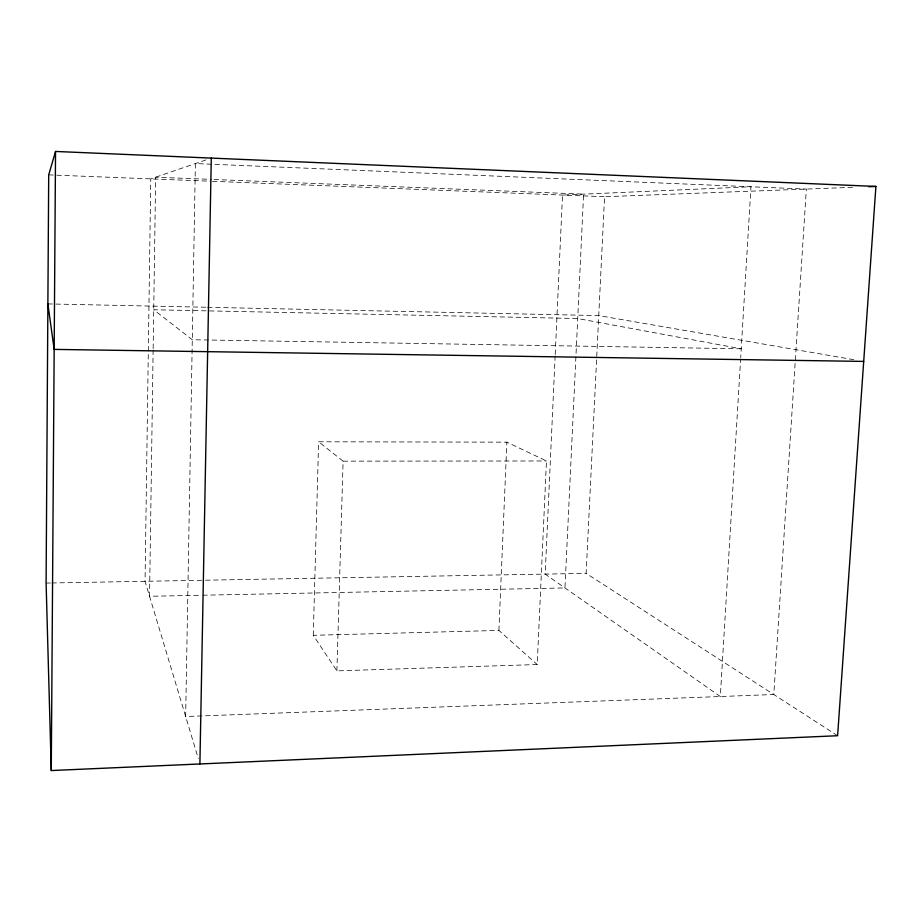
<?xml version="1.0" encoding="UTF-8"?>
<svg xmlns="http://www.w3.org/2000/svg" width="922" height="922" viewBox="0 0 922 922"><rect width="100%" height="100%" fill="white"/><g stroke="black" fill="none" stroke-linecap="round" stroke-linejoin="round"><path stroke-width="0.69" stroke-dasharray="4.61 3.46" d="M153.133 350.014L149.548 596.292L201.296 595.243M153.156 348.574L155.657 177.197L211.657 179.41M313.273 635.304L318.609 441.788L506.87 442.157L546.469 460.977L537.215 664.543L336.899 670.87L313.273 635.304L498.906 630.429L537.215 664.543M336.899 670.87L343.099 461.161L318.609 441.788M498.906 630.429L506.87 442.157M555.148 355.869L545.167 574.106L720.324 696.525L740.62 359.073M555.217 354.44L562.512 195.072L750.981 186.763L740.7 357.644M837.614 735.721L586.127 573.369L604.567 196.72L854.613 187.247M205.986 159.909L150.759 178.88L145.054 581.298L198.276 758.541M202.736 595.22L564.956 587.936L583.603 194.139L213.097 179.467M46.1 583.073L50.399 582.992M51.839 582.969L204.062 580.238M205.502 580.203L586.127 573.369M343.099 461.161L546.469 460.977M47.886 303.903L206.09 307.257M207.531 307.291L598.747 315.589L853.784 359.695M48.705 174.869L211.011 181.254M212.452 181.3L604.567 196.72M195.383 163.551L185.656 716.532L773.8 694.52L806.347 189.079L195.383 163.551M741.23 348.793L192.283 339.734L153.72 309.757L577.714 318.528L741.23 348.793"/><path stroke-width="1.38" d="M51.275 770.55L55.539 151.45L875.9 186.44L837.614 735.721L51.275 770.55L46.1 583.073L48.705 174.869L55.539 151.45M199.901 763.969L211.288 158.088M868.801 186.705L875.9 186.44M863.707 361.412L54.168 349.392L47.886 303.903"/></g></svg>
